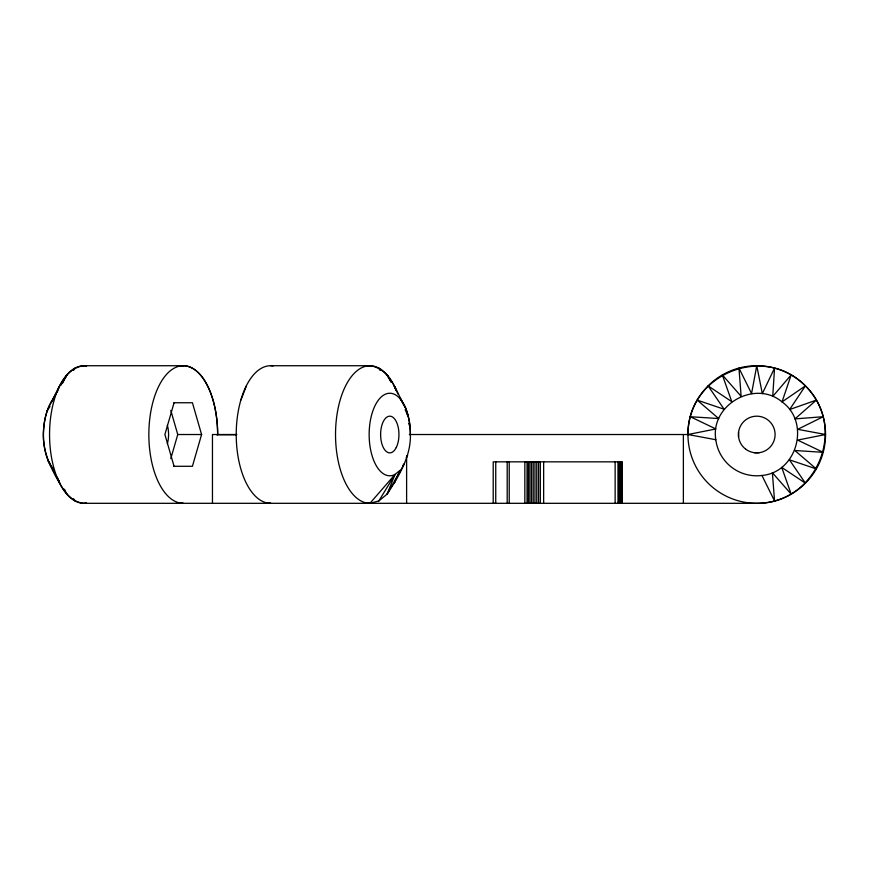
<?xml version="1.0" encoding="UTF-8"?>
<svg xmlns="http://www.w3.org/2000/svg" width="869" height="869" viewBox="0 0 869 869"><rect width="100%" height="100%" fill="white"/><g stroke="black" fill="none" stroke-linecap="round" stroke-linejoin="round"><path stroke-width="1.3" d="M495.743 461.83L495.743 503.314L493.212 503.314L493.212 461.841L621.552 461.841L622.019 503.314L620.173 503.314L620.173 461.841M507.192 503.303L507.192 461.83M509.223 503.303L509.223 461.83M524.843 503.292L524.854 461.819M527.038 503.292L527.038 461.819M528.385 503.292L528.385 461.819M529.884 503.292L529.884 461.819M531.502 503.292L531.502 461.819M533.208 503.292L533.208 461.819M534.967 503.292L534.967 461.819M536.76 503.292L536.76 461.819M538.563 503.303L538.563 461.819M540.322 503.303L540.322 461.819M543.646 503.303L543.646 461.819M615.133 503.314L615.143 461.83M617.989 503.314L617.989 461.83M619.173 503.314L619.173 461.83M620.966 503.314L620.966 461.841M621.9 461.841L621.552 503.314L622.019 461.841M715.806 439.725C709.984 404.9 754.998 379.188 782.035 401.891C810.777 422.388 797.123 472.41 761.95 475.473A41.277 41.277 0 0 1 715.806 439.725L687.955 434.522L409.332 434.522M402.771 465.545L404.302 463.861L387.118 494.103C398.752 476.255 410.863 456.833 410.418 434.739A41.277 20.639 -90 0 0 388.095 393.385A41.277 20.639 -90 0 0 369.444 441.463A41.277 20.639 -90 0 0 395.015 474.452L387.118 494.103L378.83 500.968L369.922 503.314L367.381 502.64M217.641 434.522A68.792 34.402 90 0 0 183.25 365.73L83.967 365.73C65.186 367.88 58.864 388.704 50.858 402.781C46.111 411.352 44.167 421.052 43.504 430.742C41.94 449.751 50.196 467.25 59.635 483.175C64.827 492.636 72.333 502.38 83.945 503.314L756.758 503.314C816.632 504.031 848.253 427.711 805.4 385.879C763.569 343.027 687.238 374.637 687.955 434.522L715.86 428.949L690.301 416.718L718.696 418.554L697.177 400.12L724.127 409.245L708.105 385.879L731.774 401.663L722.356 374.941A68.792 68.792 0 0 1 825.55 434.522A68.792 68.792 0 0 1 722.356 494.103A68.792 68.792 0 0 1 722.356 374.941L741.138 396.318L738.954 368.065L751.555 393.57L756.758 365.73L762.33 393.624L774.561 368.065L772.726 396.46L791.148 374.941L782.035 401.891L805.4 385.879L789.617 409.549L816.339 400.12L794.961 418.901L823.204 416.718L797.699 429.319L825.55 434.522L797.655 440.094L823.204 452.325L794.82 450.49L816.339 468.923L789.389 459.799L805.4 483.164L781.731 467.381L791.148 494.103L772.378 472.725L774.561 500.968L761.95 475.473M174.072 402.749L164.904 434.522L174.072 466.295M170.791 458.669L177.754 434.522L170.791 410.374M173.887 402.749L192.418 402.749L201.586 434.522L192.418 466.295L173.887 466.295M57.365 391.821L59.635 385.879M396.068 478.417L394.244 483.164L400.001 470.379L395.015 474.452L369.922 503.314A68.792 34.402 -90 0 1 338.747 405.454A68.792 34.402 -90 0 1 396.264 390.29M240.876 400.077L246.438 385.836M65.142 378.471L66.761 374.952L60.797 385.391M62.633 383.088L66.761 374.952M56.822 392.343L50.858 402.781L52.39 400.913M406.29 457.615L407.604 455.356M378.83 500.968L395.015 474.452M73.615 370.324L75.06 368.076M47.208 410.7L49.989 406.475M367.381 366.392L369.922 365.73C390.692 368.434 396.329 392.592 405.508 407.778C408.843 416.501 410.483 425.81 410.287 435.152M86.487 502.64L83.945 503.314A68.792 34.402 90 0 1 49.576 431.958A68.792 34.402 90 0 1 86.509 365.914M270.628 365.73L369.922 365.73M177.754 434.522L201.586 434.522M236.661 434.522L212.46 434.522L212.46 503.314M216.5 434.739L236.661 434.739M754.357 452.706L759.148 452.706M83.967 365.73L86.509 366.403M268.13 502.64L270.628 503.314A68.792 34.402 -90 0 1 236.249 431.958A68.792 34.402 -90 0 1 273.192 365.914M49.674 462.916L48.175 460.918L53.715 469.901M399.99 398.382L401.511 400.544L400.196 398.219M73.604 498.763L75.06 500.978M400.251 398.393L405.508 407.778L402.075 401.576M407.181 414.437L408.43 416.827L405.16 409.679M52.129 468.228L59.635 483.175L58.951 480.687M64.447 489.204L66.761 494.103M398.067 394.211L394.244 385.879L396.068 390.626M408.669 423.399L410.081 427.081M57.365 477.233L59.635 483.175M738.563 432.132L738.563 436.922M683.371 434.522L683.371 503.314M406.616 456.106L406.616 503.314M180.687 365.914A68.792 34.402 -90 0 1 217.641 434.739M180.687 503.129A68.792 34.402 -90 0 0 183.25 503.314A68.792 34.402 90 0 1 148.849 434.522A68.792 34.402 90 0 1 183.25 365.73M167.359 425.343A18.347 9.168 -90 0 1 167.359 443.69M372.486 503.129A68.792 34.402 90 0 1 369.922 503.314M53.769 470.27A41.277 20.639 90 0 1 53.769 398.773M380.34 370.237L378.83 368.065L380.253 370.27M391.05 381.925L387.118 374.941L391.061 381.98M745.591 449.077A18.347 18.347 0 0 0 774.942 436.911A18.347 18.347 0 0 0 749.73 417.576A18.347 18.347 0 0 0 745.591 449.077M396.264 447.492A18.347 9.168 -90 0 0 392.158 416.805A18.347 9.168 -90 0 0 380.926 439.269A18.347 9.168 -90 0 0 396.264 447.492"/></g></svg>
